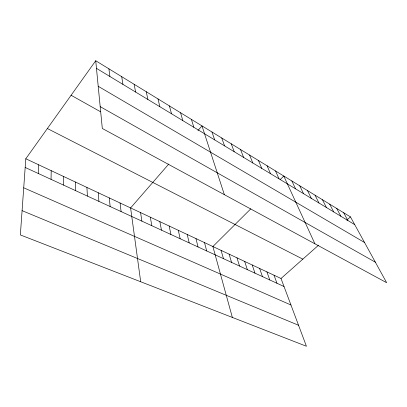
<?xml version="1.0" encoding="UTF-8"?>
<svg xmlns="http://www.w3.org/2000/svg" width="407" height="407" viewBox="0 0 407 407"><rect width="100%" height="100%" fill="white"/><g stroke="black" fill="none" stroke-linecap="round" stroke-linejoin="round"><path stroke-width="0.61" d="M51.053 179.36L51.201 170.681M38.289 173.489L38.665 164.799M25.799 158.761L20.35 234.925L306.425 346.255L281.013 278.49L25.799 158.761L95.726 60.745L350.463 216.9L386.65 282.712L102.31 128.47L95.726 60.745M168.793 164.031L130.601 207.931L140.695 281.756M197.944 130.525L201.989 125.88L224.359 194.678M250.824 208.801L212.886 246.53L232.346 317.429M280.265 179.528L283.786 176.028L314.921 243.798M281.013 278.49L318.589 245.167M346.84 220.111L350.463 216.9M22.085 210.653L298.55 325.264M23.723 187.805L290.949 304.996M25.178 167.455L284.02 286.513M47.37 128.526L302.833 259.137M71.098 95.269L100.682 111.833M100.188 106.634L375.376 262.205M98.209 86.294L364.54 242.506M96.469 68.361L354.716 224.633M343.671 212.734L347.863 220.487M336.731 208.486L340.873 216.254M329.65 204.141L333.725 211.93M322.415 199.71L326.424 207.514M315.023 195.177L318.966 203.001M307.473 190.547L311.34 198.382M299.75 185.816L303.541 193.666M291.86 180.978L295.563 188.838M275.529 170.965L279.054 178.851M267.084 165.786L270.507 173.677M258.44 160.485L261.762 168.381M249.588 155.062L252.798 162.963M240.522 149.506L243.62 157.407M231.242 143.813L234.213 151.714M274.028 275.213L276.969 283.272M221.729 137.983L224.572 145.879M266.906 271.876L269.78 279.965M259.646 268.467L262.444 276.592M211.981 132.01L214.687 139.896M252.238 264.993L254.96 273.148M244.683 261.447L247.324 269.638M236.976 257.835L239.535 266.051M191.422 119.404L193.829 127.274M229.11 254.141L231.578 262.393M221.082 250.376L223.458 258.659M180.576 112.759L182.814 120.609M169.439 105.927L171.5 113.762M204.512 242.603L206.695 250.946M195.965 238.594L198.041 246.968M157.997 98.911L159.865 106.72M187.235 234.498L189.194 242.898M178.307 230.311L180.153 238.741M146.235 91.702L147.904 99.486M169.19 226.033L170.909 234.488M134.142 84.29L135.597 92.038M159.865 221.657L161.457 230.143M150.331 217.185L151.791 225.692M121.703 76.664L122.934 84.376M140.578 212.612L141.895 221.143M108.903 68.819L109.9 76.485M120.075 202.991L121.088 211.574M109.295 197.934L110.134 206.537M98.25 192.755L98.911 201.373M86.93 187.444L87.403 196.077M75.32 181.995L75.6 190.649M63.416 176.409L63.487 185.078"/></g></svg>
